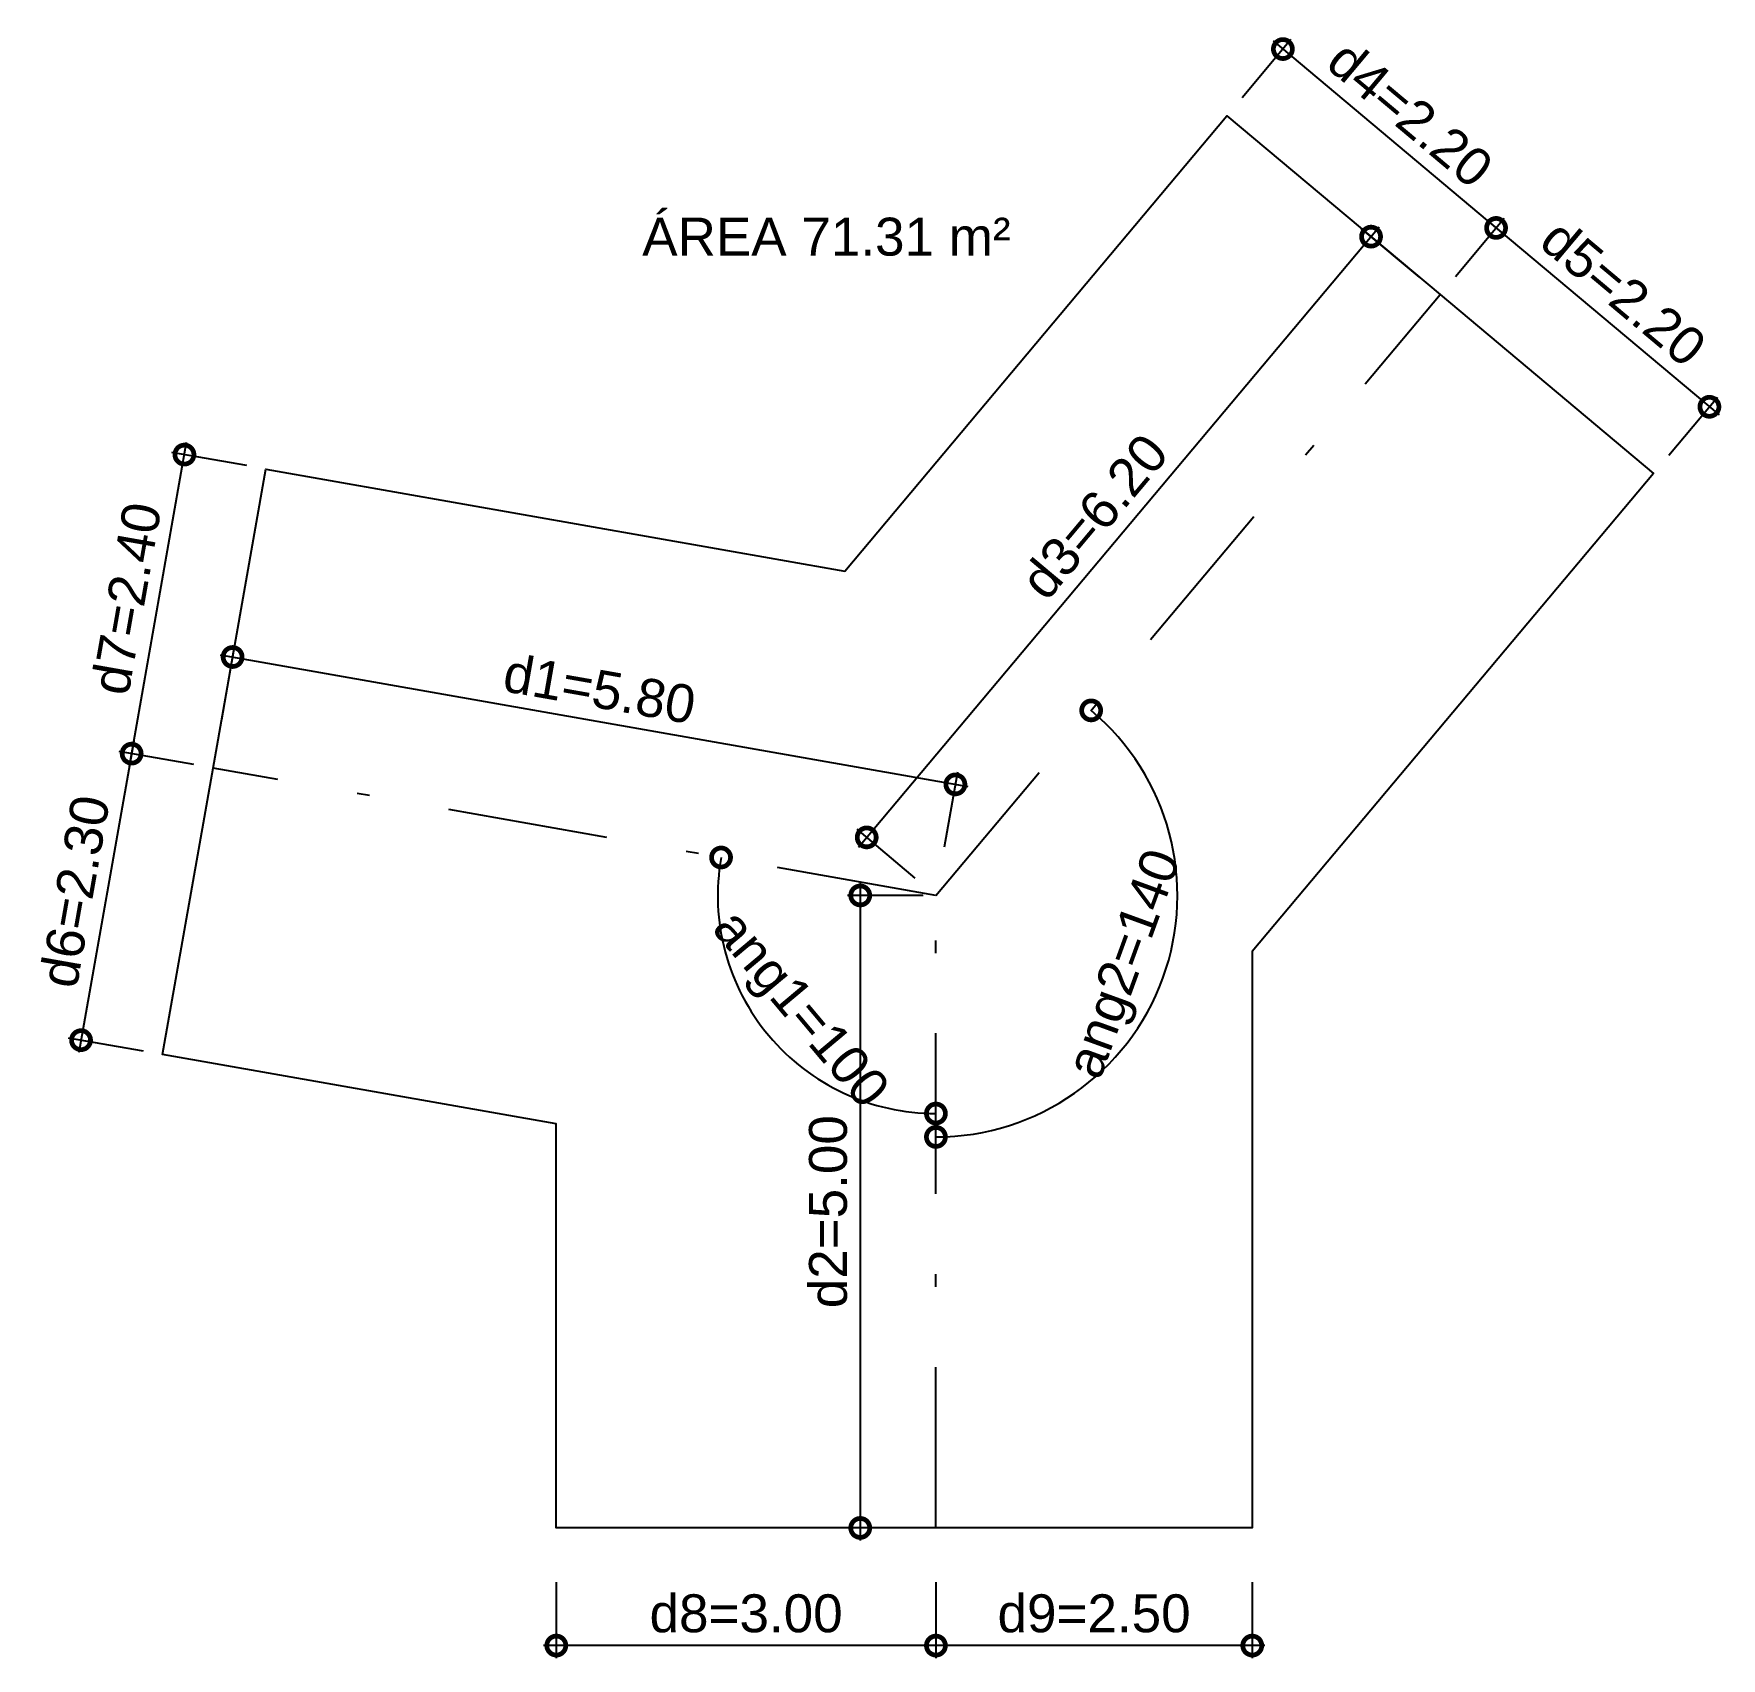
# Model space of a CAD drawing. Header units: metres. Extents: x -7.1 to 6.2, y -6.7 to 6.1.
import ezdxf

# ---------------------------------------------------------------- set-up
doc = ezdxf.new("R2010")
doc.units = ezdxf.units.M
doc.header["$LTSCALE"] = 0.1
doc.linetypes.add('DASHDOT', pattern=[25.4, 12.7, -6.35, 0, -6.35])
doc.layers.add('ARQ_EIXO CINZA 04', color=139, linetype='DASHDOT')
doc.layers.add('SIMB_01', color=1, linetype='Continuous')
doc.layers.add('COTA AZUL', color=5, linetype='Continuous', lineweight=25, true_color=0x0000ff)
doc.styles.add('Annot_3.0mm', font='arial.ttf', dxfattribs={"height": 3})
doc.styles.add('cota', font='arial.ttf')
doc.dimstyles.new('Info 01 - annot', dxfattribs={"dimtxt": 3, "dimasz": 3, "dimexe": 1, "dimexo": 1, "dimgap": 1, "dimtad": 1, "dimzin": 4, "dimtxsty": 'cota', "dimblk": 'DOTSMALL', "dimcen": 2, "dimdle": 1, "dimclrd": 256, "dimclre": 256, "dimclrt": 1, "dimazin": 2, "dimtfac": 0.09, "dimtmove": 2, "dimatfit": 2, "dimfxl": 5, "dimfxlon": 1, "dimtolj": 1, "dimtzin": 4, "dimlwd": -1, "dimarcsym": 1})

# ---------------------------------------------------------------- blocks, each defined once
blk = doc.blocks.new('_DotSmall')
at = {"color": 0, "linetype": 'ByBlock', "const_width": 0.5}
blk.add_lwpolyline([(-0.0625, 0, 1), (0.0625, 0, 1)], format="xyb", close=True, dxfattribs=at)
blk = doc.blocks.new('*D7')
at = {"layer": 'COTA AZUL', "transparency": 16777216}
blk.add_line((-5.651, 1.206), (0.258, 0.164), dxfattribs=at)
at = {"layer": 'COTA AZUL', "lineweight": -2, "transparency": 16777216}
for p, q in [((-5.639, 0.696), (-5.535, 1.287)), ((0.073, -0.311), (0.177, 0.28))]:
    blk.add_line(p, q, dxfattribs=at)
at = {"layer": 'Defpoints', "color": 0, "transparency": 16777216}
for p in [(-5.707, 0.311), (0.159, 0.182), (0.005, -0.696)]:
    blk.add_point(p, dxfattribs=at)
at = {"layer": 'COTA AZUL', "transparency": 16777216, "xscale": 0.3, "yscale": 0.3, "zscale": 0.3}
for p, rotation in [((-5.553, 1.189), 170), ((0.159, 0.182), 350.0000000000001)]:
    blk.add_blockref('_DotSmall', p, dxfattribs=dict(at, rotation=rotation))
at = {"layer": 'COTA AZUL', "color": 1, "transparency": 16777216, "insert": (-2.653, 0.935), "char_height": 0.3, "attachment_point": 5, "rotation": 350, "style": 'cota'}
blk.add_mtext('\\A1;d1=5.80', dxfattribs=at)
blk = doc.blocks.new('*D9')
at = {"layer": 'COTA AZUL', "transparency": 16777216}
blk.add_line((-0.593, -0.596), (-0.593, -5.796), dxfattribs=at)
at = {"layer": 'COTA AZUL', "lineweight": -2, "transparency": 16777216}
for p, q in [((-0.095, -0.696), (-0.693, -0.696)), ((-0.095, -5.696), (-0.693, -5.696))]:
    blk.add_line(p, q, dxfattribs=at)
at = {"layer": 'Defpoints', "color": 0, "transparency": 16777216}
for p in [(0.005, -0.696), (-0.593, -5.696), (0.005, -5.696)]:
    blk.add_point(p, dxfattribs=at)
at = {"layer": 'COTA AZUL', "transparency": 16777216, "xscale": 0.3, "yscale": 0.3, "zscale": 0.3}
for p, rotation in [((-0.593, -0.696), 90), ((-0.593, -5.696), 270)]:
    blk.add_blockref('_DotSmall', p, dxfattribs=dict(at, rotation=rotation))
at = {"layer": 'COTA AZUL', "color": 1, "transparency": 16777216, "insert": (-0.846, -3.196), "char_height": 0.3, "attachment_point": 5, "rotation": 90, "style": 'cota'}
blk.add_mtext('\\A1;d2=5.00', dxfattribs=at)
blk = doc.blocks.new('*D8')
at = {"layer": 'COTA AZUL', "transparency": 16777216}
blk.add_line((-0.606, -0.314), (3.508, 4.589), dxfattribs=at)
at = {"layer": 'COTA AZUL', "lineweight": -2, "transparency": 16777216}
for p, q in [((3.827, 4.191), (3.367, 4.577)), ((-0.159, -0.559), (-0.618, -0.173))]:
    blk.add_line(p, q, dxfattribs=at)
at = {"layer": 'Defpoints', "color": 0, "transparency": 16777216}
for p in [(3.444, 4.512), (3.99, 4.054), (0.005, -0.696)]:
    blk.add_point(p, dxfattribs=at)
at = {"layer": 'COTA AZUL', "transparency": 16777216, "xscale": 0.3, "yscale": 0.3, "zscale": 0.3}
for p, rotation in [((3.444, 4.512), 50.00000000000001), ((-0.542, -0.237), 230)]:
    blk.add_blockref('_DotSmall', p, dxfattribs=dict(at, rotation=rotation))
at = {"layer": 'COTA AZUL', "color": 1, "transparency": 16777216, "insert": (1.257, 2.3), "char_height": 0.3, "attachment_point": 5, "rotation": 50, "style": 'cota'}
blk.add_mtext('\\A1;d3=6.20', dxfattribs=at)
blk = doc.blocks.new('*D3')
at = {"layer": 'COTA AZUL', "lineweight": -2, "transparency": 16777216}
for p, q in [((2.426, 5.612), (2.811, 6.072)), ((4.111, 4.198), (4.497, 4.658))]:
    blk.add_line(p, q, dxfattribs=at)
at = {"layer": 'COTA AZUL', "transparency": 16777216}
blk.add_line((2.671, 6.06), (4.509, 4.517), dxfattribs=at)
at = {"layer": 'Defpoints', "color": 0, "transparency": 16777216}
for p in [(2.305, 5.468), (4.432, 4.581), (3.99, 4.054)]:
    blk.add_point(p, dxfattribs=at)
at = {"layer": 'COTA AZUL', "transparency": 16777216, "xscale": 0.3, "yscale": 0.3, "zscale": 0.3}
for p, rotation in [((2.747, 5.995), 140.0000000000001), ((4.432, 4.581), 320.0000000000001)]:
    blk.add_blockref('_DotSmall', p, dxfattribs=dict(at, rotation=rotation))
at = {"layer": 'COTA AZUL', "color": 1, "transparency": 16777216, "insert": (3.753, 5.482), "char_height": 0.3, "attachment_point": 5, "rotation": 320, "style": 'cota'}
blk.add_mtext('\\A1;d4=2.20', dxfattribs=at)
blk = doc.blocks.new('*D4')
at = {"layer": 'COTA AZUL', "lineweight": -2, "transparency": 16777216}
for p, q in [((4.111, 4.198), (4.497, 4.658)), ((5.796, 2.784), (6.182, 3.244))]:
    blk.add_line(p, q, dxfattribs=at)
at = {"layer": 'COTA AZUL', "transparency": 16777216}
blk.add_line((4.356, 4.645), (6.194, 3.103), dxfattribs=at)
at = {"layer": 'Defpoints', "color": 0, "transparency": 16777216}
for p in [(3.99, 4.054), (6.118, 3.167), (5.675, 2.64)]:
    blk.add_point(p, dxfattribs=at)
at = {"layer": 'COTA AZUL', "transparency": 16777216, "xscale": 0.3, "yscale": 0.3, "zscale": 0.3}
for p, rotation in [((4.432, 4.581), 140), ((6.118, 3.167), 320)]:
    blk.add_blockref('_DotSmall', p, dxfattribs=dict(at, rotation=rotation))
at = {"layer": 'COTA AZUL', "color": 1, "transparency": 16777216, "insert": (5.438, 4.068), "char_height": 0.3, "attachment_point": 5, "rotation": 320, "style": 'cota'}
blk.add_mtext('\\A1;d5=2.20', dxfattribs=at)
blk = doc.blocks.new('*D6')
at = {"layer": 'COTA AZUL', "transparency": 16777216}
blk.add_line((-6.334, 0.524), (-6.768, -1.938), dxfattribs=at)
at = {"layer": 'COTA AZUL', "lineweight": -2, "transparency": 16777216}
for p, q in [((-5.859, 0.338), (-6.45, 0.442)), ((-6.258, -1.927), (-6.849, -1.823))]:
    blk.add_line(p, q, dxfattribs=at)
at = {"layer": 'Defpoints', "color": 0, "transparency": 16777216}
for p in [(-5.707, 0.311), (-6.751, -1.84), (-6.107, -1.954)]:
    blk.add_point(p, dxfattribs=at)
at = {"layer": 'COTA AZUL', "transparency": 16777216, "xscale": 0.3, "yscale": 0.3, "zscale": 0.3}
for p, rotation in [((-6.351, 0.425), 80.00000000000004), ((-6.751, -1.84), 260)]:
    blk.add_blockref('_DotSmall', p, dxfattribs=dict(at, rotation=rotation))
at = {"layer": 'COTA AZUL', "color": 1, "transparency": 16777216, "insert": (-6.8, -0.664), "char_height": 0.3, "attachment_point": 5, "rotation": 80, "style": 'cota'}
blk.add_mtext('\\A1;d6=2.30', dxfattribs=at)
blk = doc.blocks.new('*D5')
at = {"layer": 'COTA AZUL', "transparency": 16777216}
blk.add_line((-6.369, 0.327), (-5.917, 2.887), dxfattribs=at)
at = {"layer": 'COTA AZUL', "lineweight": -2, "transparency": 16777216}
for p, q in [((-5.442, 2.702), (-6.033, 2.806)), ((-5.859, 0.338), (-6.45, 0.442))]:
    blk.add_line(p, q, dxfattribs=at)
at = {"layer": 'Defpoints', "color": 0, "transparency": 16777216}
for p in [(-5.934, 2.789), (-5.29, 2.675), (-5.707, 0.311)]:
    blk.add_point(p, dxfattribs=at)
at = {"layer": 'COTA AZUL', "transparency": 16777216, "xscale": 0.3, "yscale": 0.3, "zscale": 0.3}
for p, rotation in [((-5.934, 2.789), 80.00000000000003), ((-6.351, 0.425), 260)]:
    blk.add_blockref('_DotSmall', p, dxfattribs=dict(at, rotation=rotation))
at = {"layer": 'COTA AZUL', "color": 1, "transparency": 16777216, "insert": (-6.392, 1.651), "char_height": 0.3, "attachment_point": 5, "rotation": 80, "style": 'cota'}
blk.add_mtext('\\A1;d7=2.40', dxfattribs=at)
blk = doc.blocks.new('*D13')
at = {"layer": 'COTA AZUL', "lineweight": -2, "transparency": 16777216}
for p, q in [((-2.995, -6.126), (-2.995, -6.726)), ((0.005, -6.126), (0.005, -6.726))]:
    blk.add_line(p, q, dxfattribs=at)
at = {"layer": 'COTA AZUL', "transparency": 16777216}
blk.add_line((0.105, -6.626), (-3.095, -6.626), dxfattribs=at)
at = {"layer": 'Defpoints', "color": 0, "transparency": 16777216}
for p in [(-2.995, -5.696), (0.005, -5.696), (-2.995, -6.626)]:
    blk.add_point(p, dxfattribs=at)
at = {"layer": 'COTA AZUL', "transparency": 16777216, "xscale": 0.3, "yscale": 0.3, "zscale": 0.3, "rotation": 180}
blk.add_blockref('_DotSmall', (-2.995, -6.626), dxfattribs=at)
at = {"layer": 'COTA AZUL', "transparency": 16777216, "xscale": 0.3, "yscale": 0.3, "zscale": 0.3}
blk.add_blockref('_DotSmall', (0.005, -6.626), dxfattribs=at)
at = {"layer": 'COTA AZUL', "color": 1, "transparency": 16777216, "insert": (-1.495, -6.373), "char_height": 0.3, "attachment_point": 5, "style": 'cota'}
blk.add_mtext('\\A1;d8=3.00', dxfattribs=at)
blk = doc.blocks.new('*D12')
at = {"layer": 'COTA AZUL', "lineweight": -2, "transparency": 16777216}
for p, q in [((0.005, -6.126), (0.005, -6.726)), ((2.505, -6.126), (2.505, -6.726))]:
    blk.add_line(p, q, dxfattribs=at)
at = {"layer": 'COTA AZUL', "transparency": 16777216}
blk.add_line((2.605, -6.626), (-0.095, -6.626), dxfattribs=at)
at = {"layer": 'Defpoints', "color": 0, "transparency": 16777216}
for p in [(0.005, -5.696), (2.505, -5.696), (0.005, -6.626)]:
    blk.add_point(p, dxfattribs=at)
at = {"layer": 'COTA AZUL', "transparency": 16777216, "xscale": 0.3, "yscale": 0.3, "zscale": 0.3, "rotation": 180}
blk.add_blockref('_DotSmall', (0.005, -6.626), dxfattribs=at)
at = {"layer": 'COTA AZUL', "transparency": 16777216, "xscale": 0.3, "yscale": 0.3, "zscale": 0.3}
blk.add_blockref('_DotSmall', (2.505, -6.626), dxfattribs=at)
at = {"layer": 'COTA AZUL', "color": 1, "transparency": 16777216, "insert": (1.255, -6.373), "char_height": 0.3, "attachment_point": 5, "style": 'cota'}
blk.add_mtext('\\A1;d9=2.50', dxfattribs=at)
blk = doc.blocks.new('*D10')
at = {"layer": 'COTA AZUL', "transparency": 16777216}
blk.add_arc((0.005, -0.696), 1.724, 170, 270, dxfattribs=at)
at = {"layer": 'Defpoints', "color": 0, "transparency": 16777216}
for p in [(-5.707, 0.311), (0.005, -0.696), (0.005, -0.696), (-1.578, -1.379), (0.005, -5.696)]:
    blk.add_point(p, dxfattribs=at)
at = {"layer": 'COTA AZUL', "transparency": 16777216, "xscale": 0.3, "yscale": 0.3, "zscale": 0.3, "rotation": 80.00000000000001}
blk.add_blockref('_DotSmall', (-1.693, -0.396), dxfattribs=at)
at = {"layer": 'COTA AZUL', "transparency": 16777216, "xscale": 0.3, "yscale": 0.3, "zscale": 0.3}
blk.add_blockref('_DotSmall', (0.005, -2.42), dxfattribs=at)
at = {"layer": 'COTA AZUL', "color": 1, "transparency": 16777216, "insert": (-1.09, -1.614), "char_height": 0.3, "attachment_point": 5, "rotation": 310, "style": 'cota'}
blk.add_mtext('\\A1;ang1=100', dxfattribs=at)
blk = doc.blocks.new('*D11')
at = {"layer": 'COTA AZUL', "transparency": 16777216}
blk.add_arc((0.005, -0.696), 1.909, 270, 50, dxfattribs=at)
at = {"layer": 'Defpoints', "color": 0, "transparency": 16777216}
for p in [(3.99, 4.054), (0.005, -0.696), (0.005, -0.696), (1.393, -2.006), (0.005, -5.696)]:
    blk.add_point(p, dxfattribs=at)
at = {"layer": 'COTA AZUL', "transparency": 16777216, "xscale": 0.3, "yscale": 0.3, "zscale": 0.3}
for p, rotation in [((1.232, 0.767), 140.0000000000001), ((0.005, -2.605), 180)]:
    blk.add_blockref('_DotSmall', p, dxfattribs=dict(at, rotation=rotation))
at = {"layer": 'COTA AZUL', "color": 1, "transparency": 16777216, "insert": (1.522, -1.248), "char_height": 0.3, "attachment_point": 5, "rotation": 70, "style": 'cota'}
blk.add_mtext('\\A1;ang2=140', dxfattribs=at)

msp = doc.modelspace()

# ---------------------------------------------------------------- linework, layer by layer
msp.add_lwpolyline([(-5.707, 0.311), (-5.29, 2.675), (-0.716, 1.868), (2.305, 5.468), (3.99, 4.054), (5.675, 2.64), (2.505, -1.139), (2.505, -5.696), (0.005, -5.696), (-2.995, -5.696), (-2.995, -2.502), (-6.107, -1.954), (-5.707, 0.311)])
at = {"layer": 'ARQ_EIXO CINZA 04'}
for p, q in [((0.005, -0.696), (3.99, 4.054)), ((0.005, -0.696), (-5.707, 0.311)), ((0.005, -5.696), (0.005, -0.696))]:
    msp.add_line(p, q, dxfattribs=at)

# ---------------------------------------------------------------- texts
at = {"layer": 'SIMB_01', "insert": (-2.316, 4.662), "char_height": 0.3, "width": 3.9108, "attachment_point": 1, "style": 'Annot_3.0mm'}
msp.add_mtext('ÁREA 71.31 m²', dxfattribs=at)

# ---------------------------------------------------------------- dimensions: what is measured, and where the dimension line sits
at = {"layer": 'COTA AZUL'}
for p1, p2, distance, text, picture, middle in [((2.305, 5.468), (3.99, 4.054), 0.688, 'd4=2.20', '*D3', (3.753, 5.482)), ((3.99, 4.054), (5.675, 2.64), 0.688, 'd5=2.20', '*D4', (5.438, 4.068)), ((0.005, -0.696), (3.99, 4.054), 0.713, 'd3=6.20', '*D8', (1.257, 2.3)), ((-5.707, 0.311), (-5.29, 2.675), 0.654, 'd7=2.40', '*D5', (-6.392, 1.651)), ((-5.707, 0.311), (0.005, -0.696), 0.891, 'd1=5.80', '*D7', (-2.653, 0.935)), ((-5.707, 0.311), (-6.107, -1.954), -0.654, 'd6=2.30', '*D6', (-6.8, -0.664)), ((0.005, -5.696), (-2.995, -5.696), 0.931, 'd8=3.00', '*D13', (-1.495, -6.373)), ((2.505, -5.696), (0.005, -5.696), 0.931, 'd9=2.50', '*D12', (1.255, -6.373))]:
    dim = msp.add_aligned_dim(p1=p1, p2=p2, distance=distance, text=text, dimstyle='Info 01 - annot', override={"dimscale": 0}, dxfattribs=at)
    dim.commit()
    dim.dimension.update_dxf_attribs({"geometry": picture, "text_midpoint": middle})
for base, line1, text, picture, middle in [((1.393, -2.006), ((0.005, -0.696), (3.99, 4.054)), 'ang2=140', '*D11', (1.522, -1.248)), ((-1.578, -1.379), ((0.005, -0.696), (-5.707, 0.311)), 'ang1=100', '*D10', (-1.09, -1.614))]:
    dim = msp.add_angular_dim_2l(base=base, line1=line1, line2=((0.005, -5.696), (0.005, -0.696)), text=text, dimstyle='Info 01 - annot', override={"dimscale": 0}, dxfattribs=at)
    dim.commit()
    dim.dimension.update_dxf_attribs({"geometry": picture, "text_midpoint": middle})
dim = msp.add_linear_dim(base=(-0.593, -5.696), p1=(0.005, -0.696), p2=(0.005, -5.696), angle=90, text='d2=5.00', dimstyle='Info 01 - annot', override={"dimscale": 0}, dxfattribs=at)
dim.commit()
dim.dimension.update_dxf_attribs({"geometry": '*D9', "text_midpoint": (-0.846, -3.196)})

doc.saveas('drawing.dxf')
